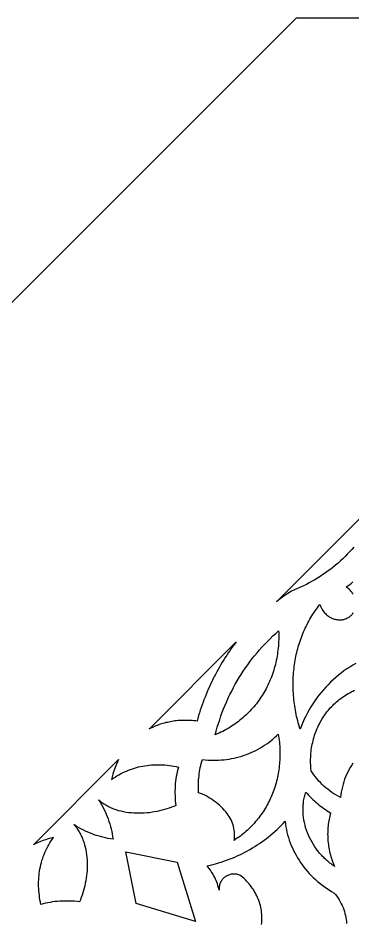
# Model space of a CAD drawing. Extents: x 1908 to 3442, y -299 to 721.
# Drawn here: x 3102.7 to 3144.7, y 319 to 432.4 of the extents above; entities that cross this region are included whole.
import ezdxf

# ---------------------------------------------------------------- set-up
doc = ezdxf.new("R2010")
doc.units = 0
doc.layers.add('BITMAP_LAYER', color=18, linetype='CONTINUOUS')

msp = doc.modelspace()

# ---------------------------------------------------------------- linework, layer by layer
at = {"layer": 'BITMAP_LAYER'}
for points in [[(3315.73, 2.45), (3441.68, 128.39), (3441.68, 306.5), (3315.73, 432.45), (3137.62, 432.45), (3011.68, 306.5), (3011.68, 128.39), (3137.62, 2.45)], [(3135.42, 355.32), (3135.42, 355.05), (3135.42, 354.78), (3135.42, 354.51), (3135.41, 354.24), (3135.39, 353.97), (3135.38, 353.71), (3135.35, 353.44), (3135.33, 353.18), (3135.29, 352.92), (3135.26, 352.66), (3135.21, 352.4), (3135.17, 352.15), (3135.12, 351.89), (3135.06, 351.64), (3135, 351.39), (3134.94, 351.14), (3134.87, 350.9), (3134.8, 350.65), (3134.72, 350.41), (3134.64, 350.17), (3134.55, 349.93), (3134.46, 349.7), (3134.37, 349.46), (3134.27, 349.23), (3134.16, 349), (3134.06, 348.78), (3133.95, 348.55), (3133.83, 348.33), (3133.71, 348.11), (3133.59, 347.9), (3133.46, 347.68), (3133.33, 347.47), (3133.2, 347.27), (3133.06, 347.06), (3132.91, 346.86), (3132.77, 346.66), (3132.62, 346.46), (3132.46, 346.27), (3132.3, 346.08), (3132.14, 345.89), (3131.98, 345.71), (3131.81, 345.53), (3131.63, 345.35), (3131.46, 345.17), (3131.28, 345), (3131.09, 344.84), (3130.91, 344.67), (3130.72, 344.51), (3130.52, 344.35), (3130.33, 344.2), (3130.12, 344.05), (3129.92, 343.9), (3129.71, 343.76), (3129.5, 343.62), (3129.29, 343.49), (3129.07, 343.36), (3128.85, 343.23), (3128.63, 343.11), (3128.4, 342.99), (3128.17, 342.87), (3127.94, 342.76), (3127.7, 342.66), (3127.46, 342.55), (3127.59, 343.03), (3127.72, 343.51), (3127.87, 343.98), (3128.02, 344.45), (3128.18, 344.92), (3128.35, 345.38), (3128.52, 345.83), (3128.71, 346.29), (3128.9, 346.73), (3129.1, 347.18), (3129.31, 347.62), (3129.53, 348.05), (3129.75, 348.48), (3129.98, 348.9), (3130.22, 349.32), (3130.47, 349.73), (3130.72, 350.14), (3130.98, 350.55), (3131.25, 350.94), (3131.53, 351.34), (3131.81, 351.72), (3132.11, 352.11), (3132.4, 352.48), (3132.71, 352.85), (3133.02, 353.22), (3133.34, 353.57), (3133.67, 353.93), (3134, 354.27), (3134.34, 354.61), (3134.69, 354.95), (3135.04, 355.27), (3135.41, 355.59)], [(3129.89, 353.94), (3129.69, 353.66), (3129.48, 353.38), (3129.29, 353.1), (3129.09, 352.82), (3128.9, 352.53), (3128.71, 352.24), (3128.53, 351.95), (3128.34, 351.65), (3128.17, 351.36), (3127.99, 351.06), (3127.82, 350.75), (3127.65, 350.45), (3127.49, 350.14), (3127.33, 349.84), (3127.17, 349.52), (3127.02, 349.21), (3126.87, 348.9), (3126.73, 348.58), (3126.58, 348.26), (3126.45, 347.94), (3126.31, 347.62), (3126.18, 347.29), (3126.05, 346.96), (3125.93, 346.63), (3125.81, 346.3), (3125.7, 345.97), (3125.59, 345.63), (3125.48, 345.3), (3125.37, 344.96), (3125.27, 344.62), (3125.18, 344.28), (3124.98, 344.3), (3124.77, 344.32), (3124.57, 344.34), (3124.37, 344.35), (3124.17, 344.36), (3123.98, 344.37), (3123.78, 344.37), (3123.58, 344.37), (3123.38, 344.37), (3123.19, 344.36), (3122.99, 344.35), (3122.8, 344.33), (3122.6, 344.31), (3122.41, 344.29), (3122.22, 344.26), (3122.03, 344.23), (3121.84, 344.2), (3121.65, 344.16), (3121.47, 344.12), (3121.28, 344.08), (3121.1, 344.03), (3120.91, 343.98), (3120.73, 343.93), (3120.55, 343.87), (3120.37, 343.81), (3120.2, 343.74), (3120.02, 343.67), (3119.85, 343.6), (3119.67, 343.53), (3119.5, 343.45), (3119.34, 343.37), (3119.17, 343.28), (3130.1, 354.22)], [(3135.41, 342.4), (3135.45, 342.14), (3135.48, 341.89), (3135.51, 341.63), (3135.53, 341.38), (3135.55, 341.13), (3135.56, 340.88), (3135.57, 340.63), (3135.58, 340.38), (3135.58, 340.13), (3135.57, 339.88), (3135.57, 339.63), (3135.55, 339.39), (3135.54, 339.14), (3135.52, 338.9), (3135.49, 338.65), (3135.46, 338.41), (3135.43, 338.17), (3135.39, 337.93), (3135.35, 337.7), (3135.31, 337.46), (3135.26, 337.23), (3135.21, 336.99), (3135.15, 336.76), (3135.09, 336.53), (3135.02, 336.3), (3134.96, 336.08), (3134.88, 335.85), (3134.81, 335.63), (3134.73, 335.41), (3134.64, 335.19), (3134.55, 334.97), (3134.46, 334.76), (3134.37, 334.54), (3134.27, 334.33), (3134.16, 334.12), (3134.06, 333.91), (3133.95, 333.71), (3133.83, 333.51), (3133.71, 333.31), (3133.59, 333.11), (3133.47, 332.91), (3133.34, 332.72), (3133.2, 332.53), (3133.07, 332.34), (3132.93, 332.16), (3132.78, 331.97), (3132.64, 331.79), (3132.49, 331.62), (3132.33, 331.44), (3132.18, 331.27), (3132.01, 331.1), (3131.85, 330.94), (3131.68, 330.77), (3131.51, 330.61), (3131.34, 330.46), (3131.16, 330.3), (3130.98, 330.15), (3130.79, 330), (3130.61, 329.86), (3130.41, 329.72), (3130.22, 329.58), (3130.02, 329.45), (3129.82, 329.31), (3129.86, 329.53), (3129.88, 329.74), (3129.89, 329.96), (3129.89, 330.17), (3129.88, 330.39), (3129.85, 330.61), (3129.81, 330.83), (3129.76, 331.04), (3129.7, 331.26), (3129.63, 331.47), (3129.54, 331.68), (3129.45, 331.89), (3129.34, 332.09), (3129.22, 332.29), (3129.09, 332.48), (3128.95, 332.67), (3128.78, 332.89), (3128.59, 333.11), (3128.4, 333.32), (3128.2, 333.52), (3127.99, 333.72), (3127.78, 333.9), (3127.56, 334.08), (3127.34, 334.25), (3127.11, 334.42), (3126.87, 334.57), (3126.63, 334.71), (3126.39, 334.85), (3126.14, 334.97), (3125.88, 335.09), (3125.62, 335.19), (3125.36, 335.29), (3125.35, 335.56), (3125.35, 335.82), (3125.35, 336.09), (3125.35, 336.36), (3125.36, 336.62), (3125.38, 336.88), (3125.4, 337.15), (3125.43, 337.41), (3125.46, 337.67), (3125.5, 337.92), (3125.54, 338.18), (3125.59, 338.44), (3125.65, 338.69), (3125.71, 338.94), (3125.77, 339.19), (3125.85, 339.44), (3126.19, 339.41), (3126.53, 339.38), (3126.87, 339.37), (3127.21, 339.36), (3127.55, 339.37), (3127.88, 339.38), (3128.21, 339.4), (3128.54, 339.43), (3128.87, 339.47), (3129.2, 339.52), (3129.52, 339.58), (3129.84, 339.64), (3130.15, 339.72), (3130.47, 339.8), (3130.78, 339.89), (3131.08, 339.99), (3131.39, 340.09), (3131.69, 340.21), (3131.98, 340.33), (3132.27, 340.46), (3132.56, 340.6), (3132.84, 340.75), (3133.12, 340.91), (3133.39, 341.07), (3133.65, 341.24), (3133.92, 341.42), (3134.17, 341.61), (3134.43, 341.8), (3134.67, 342), (3134.91, 342.21), (3135.15, 342.43), (3135.37, 342.65)], [(3115.21, 339.17), (3115.07, 338.87), (3114.82, 338.25), (3114.72, 337.93), (3114.62, 337.61), (3114.54, 337.28), (3114.47, 336.95), (3114.68, 337.11), (3114.91, 337.26), (3115.13, 337.4), (3115.36, 337.54), (3115.6, 337.66), (3115.83, 337.79), (3116.07, 337.9), (3116.32, 338.01), (3116.57, 338.11), (3116.82, 338.21), (3117.07, 338.3), (3117.33, 338.38), (3117.59, 338.45), (3117.85, 338.52), (3118.11, 338.58), (3118.38, 338.63), (3118.65, 338.68), (3118.92, 338.72), (3119.19, 338.75), (3119.47, 338.78), (3119.74, 338.79), (3120.02, 338.81), (3120.3, 338.81), (3120.58, 338.8), (3120.86, 338.79), (3121.14, 338.78), (3121.43, 338.75), (3121.71, 338.72), (3122, 338.68), (3122.28, 338.63), (3122.57, 338.57), (3122.85, 338.51), (3122.77, 338.22), (3122.7, 337.93), (3122.64, 337.64), (3122.58, 337.34), (3122.53, 337.04), (3122.49, 336.74), (3122.46, 336.44), (3122.44, 336.14), (3122.42, 335.84), (3122.41, 335.53), (3122.41, 335.22), (3122.42, 334.91), (3122.43, 334.6), (3122.46, 334.29), (3122.49, 333.98), (3122.53, 333.67), (3122.26, 333.56), (3121.98, 333.46), (3121.69, 333.36), (3121.4, 333.26), (3121.1, 333.17), (3120.8, 333.09), (3120.49, 333.02), (3120.18, 332.95), (3119.86, 332.89), (3119.54, 332.84), (3119.22, 332.79), (3118.9, 332.76), (3118.57, 332.73), (3118.24, 332.72), (3117.92, 332.71), (3117.59, 332.71), (3117.26, 332.72), (3116.94, 332.75), (3116.62, 332.78), (3116.29, 332.83), (3115.98, 332.89), (3115.66, 332.96), (3115.35, 333.04), (3115.2, 333.08), (3115.05, 333.13), (3114.9, 333.18), (3114.75, 333.24), (3114.6, 333.3), (3114.45, 333.36), (3114.31, 333.43), (3114.16, 333.49), (3114.02, 333.57), (3113.88, 333.64), (3113.74, 333.72), (3113.61, 333.81), (3113.47, 333.89), (3113.34, 333.98), (3113.21, 334.08), (3113.08, 334.18), (3112.96, 334.28), (3112.84, 334.38), (3113.02, 334.1), (3113.19, 333.81), (3113.35, 333.52), (3113.51, 333.22), (3113.65, 332.92), (3113.79, 332.62), (3113.92, 332.31), (3114.04, 332), (3114.14, 331.69), (3114.24, 331.38), (3114.34, 331.07), (3114.42, 330.75), (3114.49, 330.43), (3114.55, 330.12), (3114.6, 329.8), (3114.65, 329.48), (3114.33, 329.52), (3114.01, 329.57), (3113.69, 329.63), (3113.37, 329.71), (3113.06, 329.79), (3112.74, 329.88), (3112.43, 329.98), (3112.12, 330.09), (3111.81, 330.21), (3111.51, 330.33), (3111.2, 330.47), (3110.9, 330.62), (3110.61, 330.77), (3110.31, 330.93), (3110.03, 331.11), (3109.74, 331.29), (3109.85, 331.16), (3109.95, 331.04), (3110.05, 330.91), (3110.14, 330.78), (3110.23, 330.65), (3110.32, 330.52), (3110.4, 330.38), (3110.48, 330.24), (3110.56, 330.1), (3110.63, 329.96), (3110.7, 329.82), (3110.76, 329.67), (3110.82, 329.53), (3110.88, 329.38), (3110.94, 329.23), (3110.99, 329.08), (3111.04, 328.92), (3111.08, 328.77), (3111.17, 328.46), (3111.24, 328.15), (3111.29, 327.83), (3111.34, 327.51), (3111.37, 327.18), (3111.4, 326.86), (3111.41, 326.53), (3111.41, 326.21), (3111.41, 325.88), (3111.39, 325.55), (3111.36, 325.23), (3111.33, 324.9), (3111.28, 324.58), (3111.23, 324.26), (3111.17, 323.94), (3111.11, 323.63), (3111.03, 323.32), (3110.95, 323.02), (3110.86, 322.72), (3110.77, 322.43), (3110.67, 322.14), (3110.56, 321.87), (3110.45, 321.6), (3110.14, 321.63), (3109.83, 321.67), (3109.52, 321.69), (3109.21, 321.7), (3108.9, 321.71), (3108.59, 321.71), (3108.29, 321.7), (3107.98, 321.69), (3107.68, 321.66), (3107.38, 321.63), (3107.08, 321.59), (3106.78, 321.54), (3106.49, 321.48), (3106.19, 321.42), (3105.9, 321.35), (3105.61, 321.27), (3105.55, 321.56), (3105.49, 321.84), (3105.45, 322.13), (3105.41, 322.41), (3105.37, 322.69), (3105.35, 322.98), (3105.33, 323.26), (3105.32, 323.54), (3105.31, 323.82), (3105.32, 324.1), (3105.33, 324.38), (3105.35, 324.66), (3105.37, 324.93), (3105.4, 325.2), (3105.44, 325.47), (3105.49, 325.74), (3105.54, 326.01), (3105.6, 326.27), (3105.67, 326.54), (3105.74, 326.8), (3105.83, 327.05), (3105.91, 327.31), (3106.01, 327.56), (3106.11, 327.8), (3106.22, 328.05), (3106.34, 328.29), (3106.46, 328.53), (3106.59, 328.76), (3106.72, 328.99), (3106.87, 329.22), (3107.02, 329.44), (3107.17, 329.66), (3106.84, 329.58), (3106.51, 329.5), (3106.19, 329.4), (3105.87, 329.3), (3105.25, 329.05), (3104.95, 328.92), (3104.66, 328.77), (3115.35, 339.47)], [(3138.99, 335.19), (3139.16, 335), (3139.33, 334.81), (3139.51, 334.63), (3139.7, 334.45), (3139.89, 334.28), (3140.08, 334.11), (3140.27, 333.94), (3140.47, 333.78), (3140.67, 333.62), (3140.87, 333.47), (3141.08, 333.32), (3141.29, 333.17), (3141.5, 333.03), (3141.71, 332.9), (3141.93, 332.77), (3141.87, 332.57), (3141.82, 332.37), (3141.77, 332.16), (3141.73, 331.96), (3141.69, 331.75), (3141.66, 331.55), (3141.63, 331.34), (3141.61, 331.13), (3141.59, 330.92), (3141.57, 330.71), (3141.56, 330.5), (3141.56, 330.29), (3141.55, 330.08), (3141.56, 329.87), (3141.57, 329.65), (3141.58, 329.44), (3141.6, 329.23), (3141.62, 329.01), (3141.65, 328.8), (3141.68, 328.59), (3141.72, 328.37), (3141.76, 328.16), (3141.8, 327.94), (3141.85, 327.73), (3141.91, 327.52), (3141.97, 327.31), (3142.03, 327.09), (3142.1, 326.88), (3142.18, 326.67), (3142.25, 326.46), (3142.34, 326.25), (3142.42, 326.05), (3142.27, 326.15), (3142.13, 326.25), (3141.99, 326.36), (3141.85, 326.47), (3141.71, 326.58), (3141.57, 326.69), (3141.44, 326.81), (3141.31, 326.92), (3141.18, 327.04), (3141.06, 327.17), (3140.93, 327.29), (3140.81, 327.42), (3140.7, 327.55), (3140.58, 327.68), (3140.36, 327.94), (3140.15, 328.21), (3139.96, 328.49), (3139.77, 328.78), (3139.6, 329.07), (3139.43, 329.37), (3139.28, 329.67), (3139.14, 329.97), (3139.02, 330.28), (3138.9, 330.59), (3138.8, 330.91), (3138.72, 331.22), (3138.64, 331.54), (3138.58, 331.86), (3138.53, 332.19), (3138.5, 332.51), (3138.47, 332.83), (3138.47, 333.16), (3138.47, 333.48), (3138.48, 333.64), (3138.49, 333.8), (3138.51, 333.96), (3138.53, 334.12), (3138.55, 334.28), (3138.58, 334.44), (3138.61, 334.6), (3138.64, 334.76), (3138.68, 334.91), (3138.72, 335.07), (3138.77, 335.22), (3138.82, 335.38)], [(3122.71, 326.59), (3124.97, 319.15), (3117.53, 321.41), (3116.25, 327.87)]]:
    msp.add_lwpolyline(points, close=True, dxfattribs=at)
for points in [[(3144.83, 366.08), (3144.57, 365.78), (3144.3, 365.49), (3144.02, 365.2), (3143.74, 364.92), (3143.46, 364.64), (3143.16, 364.37), (3142.87, 364.1), (3142.56, 363.85), (3142.25, 363.59), (3141.94, 363.35), (3141.62, 363.11), (3141.3, 362.87), (3140.97, 362.65), (3140.63, 362.43), (3140.29, 362.21), (3139.95, 362.01), (3139.6, 361.81), (3139.25, 361.61), (3138.89, 361.42), (3138.53, 361.24), (3138.16, 361.07), (3137.79, 360.9), (3137.41, 360.74), (3137.03, 360.59), (3136.55, 360.27), (3136.07, 359.94), (3135.6, 359.6), (3135.14, 359.25), (3157.34, 381.45)], [(3144.74, 360.19), (3144.67, 360.29), (3144.61, 360.39), (3144.54, 360.49), (3144.46, 360.58), (3144.38, 360.68), (3144.29, 360.77), (3144.19, 360.86), (3144.09, 360.95), (3143.98, 361.03), (3143.88, 361.11), (3144.1, 361.26), (3144.32, 361.41), (3144.53, 361.58), (3144.73, 361.75)], [(3145.09, 351.51), (3144.71, 351.29), (3144.33, 351.05), (3143.96, 350.81), (3143.6, 350.56), (3143.25, 350.29), (3142.91, 350.02), (3142.57, 349.74), (3142.25, 349.45), (3141.93, 349.15), (3141.62, 348.84), (3141.32, 348.53), (3141.02, 348.2), (3140.74, 347.87), (3140.47, 347.53), (3140.2, 347.18), (3139.95, 346.82), (3139.7, 346.45), (3139.46, 346.08), (3139.24, 345.7), (3139.02, 345.31), (3138.82, 344.91), (3138.62, 344.51), (3138.43, 344.1), (3138.26, 343.69), (3138.1, 343.26), (3138.02, 343.53), (3137.94, 343.79), (3137.87, 344.06), (3137.8, 344.32), (3137.73, 344.59), (3137.67, 344.85), (3137.62, 345.12), (3137.56, 345.38), (3137.51, 345.65), (3137.47, 345.91), (3137.43, 346.18), (3137.39, 346.44), (3137.36, 346.7), (3137.33, 346.97), (3137.3, 347.23), (3137.28, 347.49), (3137.26, 347.76), (3137.25, 348.02), (3137.23, 348.28), (3137.23, 348.54), (3137.22, 348.8), (3137.23, 349.06), (3137.23, 349.32), (3137.24, 349.58), (3137.25, 349.84), (3137.27, 350.1), (3137.28, 350.35), (3137.31, 350.61), (3137.34, 350.86), (3137.37, 351.12), (3137.4, 351.37), (3137.44, 351.62), (3137.48, 351.87), (3137.53, 352.12), (3137.58, 352.37), (3137.63, 352.62), (3137.68, 352.86), (3137.75, 353.11), (3137.81, 353.35), (3137.88, 353.59), (3137.95, 353.83), (3138.02, 354.07), (3138.1, 354.31), (3138.18, 354.55), (3138.27, 354.78), (3138.36, 355.02), (3138.45, 355.25), (3138.55, 355.48), (3138.65, 355.71), (3138.75, 355.93), (3138.86, 356.16), (3138.97, 356.38), (3139.09, 356.6), (3139.21, 356.82), (3139.33, 357.04), (3139.45, 357.25), (3139.58, 357.47), (3139.72, 357.68), (3139.85, 357.89), (3139.99, 358.09), (3140.14, 358.3), (3140.28, 358.5), (3140.43, 358.7), (3140.59, 358.9), (3140.64, 358.74), (3140.7, 358.59), (3140.77, 358.44), (3140.85, 358.29), (3140.94, 358.15), (3141.04, 358.01), (3141.15, 357.87), (3141.27, 357.75), (3141.36, 357.66), (3141.46, 357.58), (3141.55, 357.5), (3141.65, 357.43), (3141.75, 357.37), (3141.85, 357.31), (3141.96, 357.25), (3142.06, 357.2), (3142.17, 357.15), (3142.27, 357.11), (3142.38, 357.08), (3142.49, 357.05), (3142.6, 357.02), (3142.71, 357), (3142.82, 356.98), (3142.93, 356.97), (3143.04, 356.97), (3143.15, 356.97), (3143.26, 356.98), (3143.36, 356.99), (3143.47, 357), (3143.57, 357.03), (3143.68, 357.05), (3143.78, 357.09), (3143.88, 357.12), (3143.98, 357.17), (3144.07, 357.22), (3144.16, 357.27), (3144.25, 357.33), (3144.34, 357.39), (3144.42, 357.46), (3144.5, 357.54), (3144.58, 357.62), (3144.65, 357.7), (3144.71, 357.79), (3144.77, 357.88)], [(3144.73, 338.99), (3144.56, 338.72), (3144.39, 338.45), (3144.23, 338.17), (3144.08, 337.88), (3143.94, 337.59), (3143.81, 337.29), (3143.69, 336.98), (3143.58, 336.67), (3143.49, 336.36), (3143.4, 336.04), (3143.32, 335.71), (3143.25, 335.38), (3143.19, 335.05), (3143.15, 334.71), (3142.87, 334.85), (3142.6, 335.01), (3142.33, 335.17), (3142.07, 335.34), (3141.82, 335.52), (3141.57, 335.72), (3141.33, 335.91), (3141.09, 336.12), (3140.87, 336.34), (3140.65, 336.56), (3140.43, 336.79), (3140.23, 337.03), (3140.03, 337.27), (3139.84, 337.52), (3139.66, 337.78), (3139.49, 338.04), (3139.46, 338.29), (3139.44, 338.54), (3139.43, 338.78), (3139.42, 339.03), (3139.42, 339.27), (3139.42, 339.51), (3139.43, 339.75), (3139.44, 339.99), (3139.46, 340.23), (3139.48, 340.46), (3139.51, 340.69), (3139.55, 340.93), (3139.58, 341.15), (3139.63, 341.38), (3139.68, 341.61), (3139.73, 341.83), (3139.79, 342.05), (3139.85, 342.27), (3139.92, 342.49), (3139.99, 342.7), (3140.07, 342.91), (3140.15, 343.12), (3140.23, 343.33), (3140.32, 343.53), (3140.42, 343.73), (3140.52, 343.93), (3140.62, 344.13), (3140.73, 344.32), (3140.84, 344.51), (3140.96, 344.7), (3141.08, 344.88), (3141.21, 345.07), (3141.33, 345.24), (3141.47, 345.42), (3141.61, 345.59), (3141.75, 345.76), (3141.89, 345.92), (3142.04, 346.08), (3142.19, 346.24), (3142.35, 346.39), (3142.51, 346.54), (3142.68, 346.69), (3142.84, 346.83), (3143.02, 346.97), (3143.19, 347.11), (3143.37, 347.24), (3143.55, 347.37), (3143.74, 347.49), (3143.93, 347.61), (3144.12, 347.72), (3144.32, 347.83), (3144.51, 347.94), (3144.72, 348.04), (3144.92, 348.14)], [(3133.26, 318.78), (3133.29, 319), (3133.31, 319.21), (3133.32, 319.43), (3133.32, 319.64), (3133.31, 319.86), (3133.3, 320.07), (3133.28, 320.28), (3133.25, 320.5), (3133.21, 320.71), (3133.17, 320.92), (3133.12, 321.14), (3133.06, 321.35), (3133, 321.55), (3132.93, 321.76), (3132.85, 321.97), (3132.76, 322.17), (3132.67, 322.37), (3132.57, 322.57), (3132.47, 322.76), (3132.36, 322.96), (3132.24, 323.15), (3132.11, 323.33), (3131.98, 323.51), (3131.85, 323.69), (3131.7, 323.87), (3131.55, 324.04), (3131.4, 324.21), (3131.24, 324.37), (3131.08, 324.53), (3130.9, 324.68), (3130.73, 324.83), (3130.55, 324.97), (3130.43, 325.01), (3130.3, 325.04), (3130.18, 325.06), (3130.06, 325.08), (3129.94, 325.09), (3129.82, 325.09), (3129.7, 325.08), (3129.58, 325.07), (3129.47, 325.06), (3129.35, 325.03), (3129.24, 325), (3129.13, 324.96), (3129.03, 324.92), (3128.92, 324.87), (3128.82, 324.82), (3128.73, 324.76), (3128.64, 324.69), (3128.55, 324.62), (3128.47, 324.54), (3128.39, 324.46), (3128.32, 324.37), (3128.25, 324.28), (3128.19, 324.18), (3128.13, 324.07), (3128.08, 323.96), (3128.04, 323.85), (3128.01, 323.73), (3127.98, 323.61), (3127.96, 323.48), (3127.95, 323.35), (3127.94, 323.21), (3127.95, 323.07), (3127.9, 323.27), (3127.85, 323.48), (3127.79, 323.68), (3127.73, 323.88), (3127.65, 324.08), (3127.57, 324.28), (3127.49, 324.47), (3127.4, 324.67), (3127.3, 324.86), (3127.2, 325.05), (3127.09, 325.23), (3126.97, 325.42), (3126.85, 325.59), (3126.72, 325.77), (3126.59, 325.94), (3126.45, 326.11), (3126.81, 326.2), (3127.16, 326.29), (3127.51, 326.38), (3127.86, 326.48), (3128.21, 326.59), (3128.55, 326.71), (3128.89, 326.83), (3129.23, 326.95), (3129.57, 327.09), (3129.9, 327.23), (3130.22, 327.37), (3130.55, 327.52), (3130.87, 327.68), (3131.19, 327.84), (3131.5, 328.01), (3131.81, 328.18), (3132.12, 328.36), (3132.42, 328.55), (3132.72, 328.74), (3133.01, 328.93), (3133.3, 329.14), (3133.59, 329.34), (3133.87, 329.56), (3134.15, 329.77), (3134.43, 330), (3134.7, 330.23), (3134.96, 330.46), (3135.22, 330.7), (3135.48, 330.94), (3135.73, 331.19), (3135.98, 331.45), (3136.22, 331.71), (3136.26, 331.36), (3136.32, 331.02), (3136.38, 330.68), (3136.46, 330.34), (3136.54, 330.01), (3136.64, 329.67), (3136.75, 329.34), (3136.87, 329.02), (3137, 328.69), (3137.13, 328.37), (3137.28, 328.06), (3137.44, 327.74), (3137.61, 327.44), (3137.78, 327.13), (3137.97, 326.84), (3138.16, 326.54), (3138.37, 326.25), (3138.58, 325.97), (3138.8, 325.7), (3139.03, 325.43), (3139.26, 325.16), (3139.51, 324.9), (3139.76, 324.65), (3140.02, 324.41), (3140.29, 324.17), (3140.56, 323.95), (3140.84, 323.72), (3141.13, 323.51), (3141.43, 323.31), (3141.73, 323.11), (3142.04, 322.92), (3142.35, 322.75), (3142.53, 322.53), (3142.7, 322.31), (3142.86, 322.08), (3143.01, 321.85), (3143.14, 321.61), (3143.27, 321.37), (3143.38, 321.13), (3143.49, 320.89), (3143.58, 320.64), (3143.66, 320.39), (3143.73, 320.14), (3143.79, 319.89), (3143.84, 319.64), (3143.87, 319.39), (3143.9, 319.14), (3143.92, 318.89)]]:
    msp.add_lwpolyline(points, dxfattribs=at)

doc.saveas('drawing.dxf')
